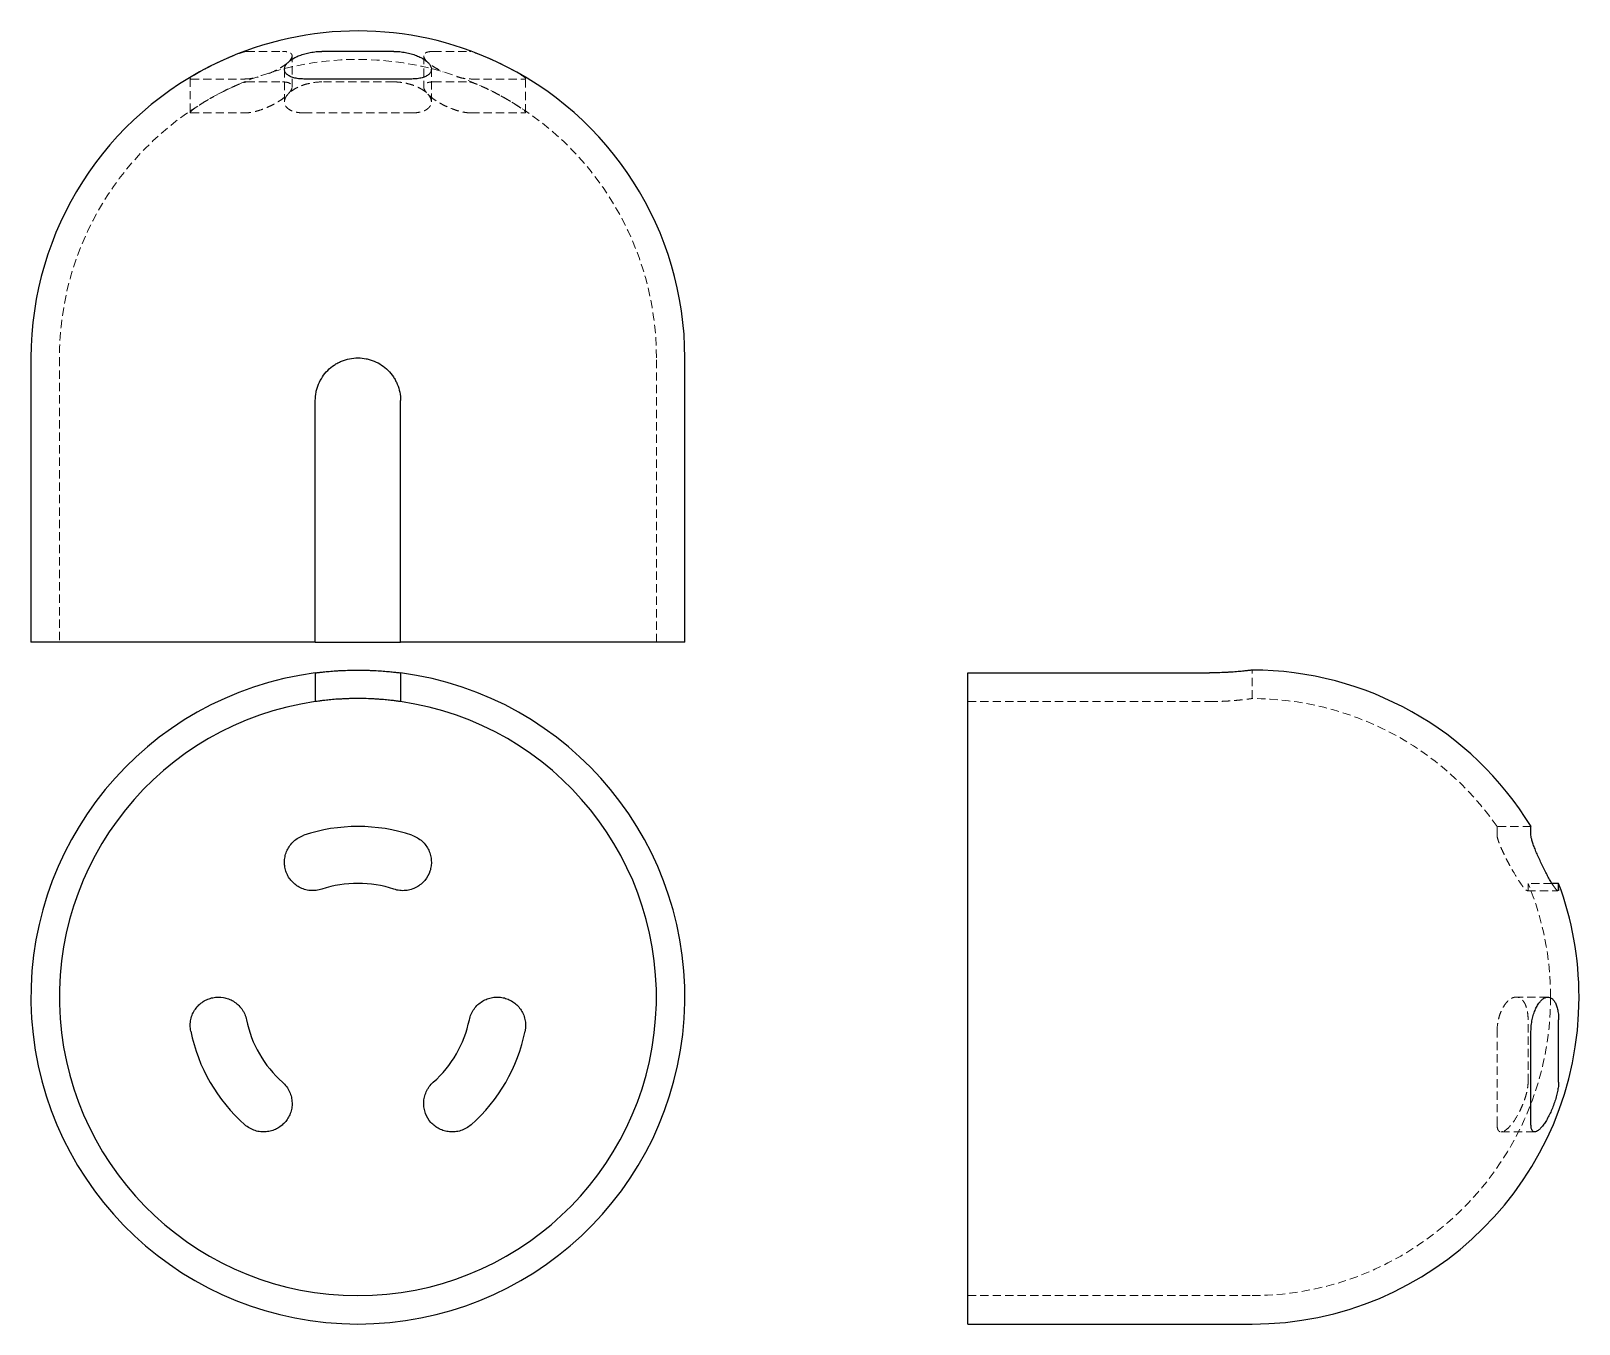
# Model space of a CAD drawing. Header units: millimetres. Extents: x 33 to 270, y 7 to 205.
import ezdxf

# ---------------------------------------------------------------- set-up
doc = ezdxf.new("R2010")
doc.units = ezdxf.units.MM
doc.linetypes.add('HIDDEN', pattern=[1.905, 1.27, -0.635])

msp = doc.modelspace()

# ---------------------------------------------------------------- linework, layer by layer
at = {"color": 7, "linetype": 'HIDDEN', "lineweight": 18}
for p, q in [((65.96, 201.62), (71.47, 201.62)), ((94.53, 201.62), (100.04, 201.62)), ((71.77, 198.88), (71.77, 193.89)), ((72.93, 196.17), (72.93, 200.93)), ((93.07, 200.92), (93.07, 196.18)), ((94.23, 193.89), (94.23, 198.88)), ((57.35, 197.46), (57.35, 192.28)), ((57.44, 197.39), (65.7, 197.39)), ((65.96, 196.95), (71.47, 196.95)), ((88.51, 196.95), (77.49, 196.95)), ((94.53, 196.95), (100.04, 196.95)), ((100.3, 197.39), (108.56, 197.39)), ((108.65, 192.26), (108.65, 197.46)), ((57.44, 192.2), (65.7, 192.2)), ((91.26, 192.2), (74.74, 192.2)), ((100.3, 192.2), (108.56, 192.2)), ((37.35, 154.74), (37.35, 111.26)), ((128.65, 111.26), (128.65, 154.74)), ((219.74, 102.65), (219.74, 107)), ((176.26, 102.18), (213.22, 102.18)), ((257.2, 81.74), (257.2, 83.09)), ((262.39, 83.09), (257.2, 83.09)), ((261.95, 73.5), (261.95, 74.39)), ((265.59, 74.39), (261.95, 74.39)), ((261.83, 73.27), (266.51, 73.27)), ((264.98, 57), (260.12, 57)), ((261.95, 43.98), (261.95, 53.52)), ((257.2, 37.47), (257.2, 51.78)), ((257.84, 36.38), (257.85, 36.38)), ((257.85, 36.38), (262.96, 36.38)), ((262.81, 36.41), (262.96, 36.43)), ((262.96, 36.38), (262.96, 36.38)), ((176.26, 11.35), (219.74, 11.35))]:
    msp.add_line(p, q, dxfattribs=at)
at = {"color": 7, "linetype": 'Continuous', "lineweight": 25}
for p, q in [((88.51, 201.62), (77.49, 201.62)), ((91.26, 197.39), (74.74, 197.39)), ((33, 154.74), (33, 111.26)), ((133, 111.26), (133, 154.74)), ((76.48, 111.26), (76.48, 148.22)), ((89.52, 111.26), (89.52, 148.22)), ((76.48, 111.26), (33, 111.26)), ((76.48, 111.26), (89.52, 111.26)), ((133, 111.26), (89.52, 111.26)), ((76.48, 106.57), (76.48, 102.18)), ((89.52, 106.57), (89.52, 102.18)), ((176.26, 106.57), (213.22, 106.57)), ((176.26, 7), (176.26, 106.57)), ((262.39, 81.74), (262.39, 83.09)), ((266.62, 74.39), (265.59, 74.39)), ((266.62, 73.5), (266.62, 74.39)), ((266.62, 43.98), (266.62, 53.52)), ((262.39, 37.47), (262.39, 51.78)), ((176.26, 7), (219.74, 7))]:
    msp.add_line(p, q, dxfattribs=at)
for centre, radius, start, end in [((83, 154.74), 50, 65.048, 114.785), ((83, 154.74), 50, 114.785, 180), ((83, 154.74), 50, 0, 65.048), ((83, 57), 50, 97.4947, 82.5053), ((219.74, 57), 50, 31.449, 90), ((83, 57), 45.65, 98.2132, 81.7868), ((83, 57), 26.09, 71.537, 108.463), ((83, 57), 17.39, 71.537, 108.463), ((219.74, 57), 50, 0, 20.3544), ((219.74, 57), 50, 270, 0), ((83, 57), 17.39, 191.537, 228.463), ((83, 57), 17.39, 311.537, 348.463), ((83, 57), 26.09, 191.537, 228.463), ((83, 57), 26.09, 311.537, 348.463)]:
    msp.add_arc(centre, radius, start, end, dxfattribs=at)
at = {"color": 7, "linetype": 'HIDDEN', "lineweight": 18}
for centre, start, end in [((83, 154.74), 61.9656, 117.6727), ((83, 154.74), 117.6727, 180), ((83, 154.74), 0, 61.9656), ((219.74, 57), 34.8499, 90), ((219.74, 57), 0, 22.3927), ((219.74, 57), 270, 0)]:
    msp.add_arc(centre, 45.65, start, end, dxfattribs=at)
for points, knots in [([(65.96, 201.62), (65.9, 201.62), (65.81, 201.6), (65.57, 201.55), (65.42, 201.5), (65.08, 201.39), (64.89, 201.33), (64.46, 201.17), (64.24, 201.08), (63.75, 200.88), (63.5, 200.78), (62.97, 200.55), (62.71, 200.44), (62.17, 200.19), (61.89, 200.06), (61.34, 199.81), (61.07, 199.68), (60.55, 199.42), (60.29, 199.28), (59.79, 199.02), (59.55, 198.89), (59.09, 198.65), (58.88, 198.52), (58.48, 198.29), (58.29, 198.18), (57.97, 197.98), (57.83, 197.88), (57.6, 197.71), (57.51, 197.64), (57.39, 197.52), (57.35, 197.47), (57.35, 197.41), (57.38, 197.39), (57.44, 197.39)], [0, 0, 0, 0, 0.0625, 0.0625, 0.125, 0.125, 0.1875, 0.1875, 0.25, 0.25, 0.3125, 0.3125, 0.375, 0.375, 0.4375, 0.4375, 0.5, 0.5, 0.5625, 0.5625, 0.625, 0.625, 0.6875, 0.6875, 0.75, 0.75, 0.8125, 0.8125, 0.875, 0.875, 0.9375, 0.9375, 1, 1, 1, 1]), ([(69.4, 198.25), (69.4, 198.25), (69.9, 198.42), (70.58, 198.78), (71.39, 199.24), (71.93, 199.61), (72.37, 199.98), (72.69, 200.33), (72.89, 200.66), (72.96, 200.97), (72.87, 201.22), (72.64, 201.41), (72.23, 201.58), (71.76, 201.6), (71.47, 201.62)], [0, 0, 0, 0, 0.002155, 0.152157, 0.23373, 0.317428, 0.397783, 0.478829, 0.562124, 0.643217, 0.727049, 0.801857, 0.879313, 1, 1, 1, 1]), ([(94.53, 201.62), (94.22, 201.6), (93.59, 201.56), (93.11, 201.26), (93.01, 200.81), (93.28, 200.34), (93.69, 199.93), (94.1, 199.59), (94.68, 199.2), (95.34, 198.82), (95.82, 198.59), (96.05, 198.48)], [0, 0, 0, 0, 0.140151, 0.28011, 0.425275, 0.583281, 0.63976, 0.731291, 0.825473, 0.917003, 1, 1, 1, 1]), ([(108.56, 197.39), (108.62, 197.39), (108.65, 197.41), (108.65, 197.47), (108.61, 197.52), (108.49, 197.64), (108.4, 197.71), (108.17, 197.88), (108.03, 197.98), (107.7, 198.18), (107.52, 198.29), (107.12, 198.53), (106.91, 198.65), (106.45, 198.9), (106.2, 199.03), (105.71, 199.29), (105.45, 199.42), (104.92, 199.68), (104.64, 199.81), (104.1, 200.07), (103.82, 200.2), (103.29, 200.44), (103.02, 200.56), (102.49, 200.78), (102.24, 200.89), (101.76, 201.08), (101.53, 201.17), (101.11, 201.33), (100.92, 201.39), (100.58, 201.5), (100.43, 201.55), (100.19, 201.6), (100.1, 201.62), (100.04, 201.62)], [0, 0, 0, 0, 0.0625, 0.0625, 0.125, 0.125, 0.1875, 0.1875, 0.25, 0.25, 0.3125, 0.3125, 0.375, 0.375, 0.4375, 0.4375, 0.5, 0.5, 0.5625, 0.5625, 0.625, 0.625, 0.6875, 0.6875, 0.75, 0.75, 0.8125, 0.8125, 0.875, 0.875, 0.9375, 0.9375, 1, 1, 1, 1]), ([(57.44, 192.2), (57.38, 192.2), (57.35, 192.22), (57.35, 192.3), (57.39, 192.35), (57.52, 192.49), (57.61, 192.57), (57.84, 192.77), (57.99, 192.87), (58.31, 193.11), (58.5, 193.23), (58.89, 193.49), (59.1, 193.63), (59.56, 193.91), (59.8, 194.06), (60.29, 194.34), (60.55, 194.49), (61.34, 194.93), (61.89, 195.22), (62.69, 195.63), (62.96, 195.76), (63.48, 196.01), (63.73, 196.12), (64.21, 196.34), (64.44, 196.44), (64.87, 196.62), (65.07, 196.69), (65.33, 196.79), (65.41, 196.81), (65.55, 196.86), (65.62, 196.88), (65.81, 196.93), (65.9, 196.95), (65.96, 196.95)], [0, 0, 0, 0, 0.0625, 0.0625, 0.125, 0.125, 0.1875, 0.1875, 0.25, 0.25, 0.3125, 0.3125, 0.375, 0.375, 0.4375, 0.4375, 0.5, 0.5, 0.625, 0.625, 0.6875, 0.6875, 0.75, 0.75, 0.8125, 0.8125, 0.875, 0.875, 0.90625, 0.90625, 0.9375, 0.9375, 1, 1, 1, 1]), ([(65.7, 197.39), (66.06, 197.41), (66.69, 197.44), (67.43, 197.63), (67.74, 197.71)], [0, 0, 0, 0, 0.581841, 1, 1, 1, 1]), ([(71.47, 196.95), (71.7, 196.95), (71.9, 196.93), (72.26, 196.87), (72.42, 196.82), (72.66, 196.69), (72.76, 196.62), (72.89, 196.44), (72.92, 196.34), (72.94, 196.12), (72.92, 196), (72.82, 195.75), (72.75, 195.62), (72.56, 195.35), (72.44, 195.21), (72.16, 194.92), (72, 194.78), (71.64, 194.49), (71.45, 194.34), (71.03, 194.05), (70.8, 193.91), (70.32, 193.63), (70.06, 193.49), (69.54, 193.23), (69.26, 193.11), (68.7, 192.87), (68.42, 192.77), (67.84, 192.57), (67.55, 192.49), (66.99, 192.35), (66.72, 192.3), (66.18, 192.22), (65.93, 192.2), (65.7, 192.2)], [0, 0, 0, 0, 0.0625, 0.0625, 0.125, 0.125, 0.1875, 0.1875, 0.25, 0.25, 0.3125, 0.3125, 0.375, 0.375, 0.4375, 0.4375, 0.5, 0.5, 0.5625, 0.5625, 0.625, 0.625, 0.6875, 0.6875, 0.75, 0.75, 0.8125, 0.8125, 0.875, 0.875, 0.9375, 0.9375, 1, 1, 1, 1]), ([(77.49, 196.95), (77.2, 196.95), (76.9, 196.93), (76.3, 196.87), (76, 196.82), (75.4, 196.69), (75.11, 196.62), (74.55, 196.44), (74.29, 196.34), (73.79, 196.12), (73.55, 196), (73.12, 195.75), (72.93, 195.62), (72.58, 195.35), (72.43, 195.21), (72.17, 194.92), (72.06, 194.78), (71.9, 194.49), (71.84, 194.34), (71.77, 194.05), (71.76, 193.91), (71.79, 193.63), (71.83, 193.49), (71.96, 193.23), (72.05, 193.11), (72.29, 192.87), (72.43, 192.77), (72.77, 192.57), (72.97, 192.49), (73.4, 192.35), (73.64, 192.3), (74.17, 192.22), (74.45, 192.2), (74.74, 192.2)], [0, 0, 0, 0, 0.0625, 0.0625, 0.125, 0.125, 0.1875, 0.1875, 0.25, 0.25, 0.3125, 0.3125, 0.375, 0.375, 0.4375, 0.4375, 0.5, 0.5, 0.5625, 0.5625, 0.625, 0.625, 0.6875, 0.6875, 0.75, 0.75, 0.8125, 0.8125, 0.875, 0.875, 0.9375, 0.9375, 1, 1, 1, 1]), ([(91.26, 192.2), (91.55, 192.2), (91.83, 192.22), (92.35, 192.3), (92.6, 192.35), (93.03, 192.49), (93.23, 192.57), (93.57, 192.77), (93.71, 192.87), (93.95, 193.11), (94.04, 193.23), (94.17, 193.49), (94.21, 193.63), (94.24, 193.91), (94.23, 194.06), (94.16, 194.34), (94.1, 194.49), (93.85, 194.93), (93.58, 195.22), (93.06, 195.63), (92.87, 195.76), (92.44, 196.01), (92.21, 196.12), (91.71, 196.34), (91.45, 196.44), (90.88, 196.62), (90.6, 196.69), (90.15, 196.79), (90.01, 196.81), (89.7, 196.86), (89.55, 196.88), (89.1, 196.93), (88.8, 196.95), (88.51, 196.95)], [0, 0, 0, 0, 0.0625, 0.0625, 0.125, 0.125, 0.1875, 0.1875, 0.25, 0.25, 0.3125, 0.3125, 0.375, 0.375, 0.4375, 0.4375, 0.5, 0.5, 0.625, 0.625, 0.6875, 0.6875, 0.75, 0.75, 0.8125, 0.8125, 0.875, 0.875, 0.90625, 0.90625, 0.9375, 0.9375, 1, 1, 1, 1]), ([(100.3, 192.2), (100.07, 192.2), (99.82, 192.22), (99.3, 192.3), (99.02, 192.35), (98.45, 192.49), (98.16, 192.57), (97.58, 192.77), (97.3, 192.87), (96.74, 193.11), (96.46, 193.23), (95.94, 193.49), (95.68, 193.63), (95.2, 193.91), (94.97, 194.06), (94.55, 194.34), (94.35, 194.49), (93.81, 194.93), (93.53, 195.22), (93.25, 195.63), (93.17, 195.76), (93.08, 196.01), (93.06, 196.12), (93.08, 196.34), (93.11, 196.44), (93.24, 196.62), (93.34, 196.69), (93.52, 196.79), (93.59, 196.81), (93.74, 196.86), (93.83, 196.88), (94.1, 196.93), (94.3, 196.95), (94.53, 196.95)], [0, 0, 0, 0, 0.0625, 0.0625, 0.125, 0.125, 0.1875, 0.1875, 0.25, 0.25, 0.3125, 0.3125, 0.375, 0.375, 0.4375, 0.4375, 0.5, 0.5, 0.625, 0.625, 0.6875, 0.6875, 0.75, 0.75, 0.8125, 0.8125, 0.875, 0.875, 0.90625, 0.90625, 0.9375, 0.9375, 1, 1, 1, 1]), ([(98.15, 197.73), (98.28, 197.7), (98.66, 197.59), (99.42, 197.44), (99.97, 197.41), (100.3, 197.39)], [0, 0, 0, 0, 0.162436, 0.49724, 1, 1, 1, 1]), ([(100.04, 196.95), (100.1, 196.95), (100.19, 196.93), (100.44, 196.87), (100.59, 196.82), (100.93, 196.69), (101.13, 196.62), (101.56, 196.44), (101.79, 196.34), (102.27, 196.12), (102.53, 196), (103.05, 195.75), (103.32, 195.62), (103.86, 195.35), (104.13, 195.21), (104.67, 194.92), (104.94, 194.78), (105.46, 194.49), (105.71, 194.34), (106.2, 194.05), (106.45, 193.91), (106.9, 193.63), (107.11, 193.49), (107.51, 193.23), (107.69, 193.11), (108.01, 192.87), (108.15, 192.77), (108.39, 192.57), (108.48, 192.49), (108.61, 192.35), (108.64, 192.3), (108.65, 192.22), (108.62, 192.2), (108.56, 192.2)], [0, 0, 0, 0, 0.0625, 0.0625, 0.125, 0.125, 0.1875, 0.1875, 0.25, 0.25, 0.3125, 0.3125, 0.375, 0.375, 0.4375, 0.4375, 0.5, 0.5, 0.5625, 0.5625, 0.625, 0.625, 0.6875, 0.6875, 0.75, 0.75, 0.8125, 0.8125, 0.875, 0.875, 0.9375, 0.9375, 1, 1, 1, 1]), ([(213.22, 102.18), (213.65, 102.18), (214.07, 102.19), (214.7, 102.21), (214.9, 102.21), (215.31, 102.23), (215.52, 102.24), (216.11, 102.27), (216.48, 102.3), (217.19, 102.36), (217.53, 102.39), (218.13, 102.45), (218.4, 102.48), (218.76, 102.52), (218.87, 102.54), (219.07, 102.56), (219.16, 102.57), (219.4, 102.61), (219.53, 102.62), (219.7, 102.65), (219.74, 102.65), (219.74, 102.65)], [0, 0, 0, 0, 0.125, 0.125, 0.1875, 0.1875, 0.25, 0.25, 0.375, 0.375, 0.5, 0.5, 0.625, 0.625, 0.6875, 0.6875, 0.75, 0.75, 0.875, 0.875, 1, 1, 1, 1]), ([(257.2, 81.74), (257.2, 81.65), (257.22, 81.52), (257.3, 81.21), (257.35, 81.03), (257.49, 80.63), (257.57, 80.41), (257.77, 79.94), (257.87, 79.7), (258.11, 79.19), (258.23, 78.92), (258.49, 78.39), (258.63, 78.12), (258.91, 77.58), (259.06, 77.31), (259.34, 76.78), (259.49, 76.52), (259.93, 75.75), (260.22, 75.27), (260.63, 74.64), (260.76, 74.45), (261.01, 74.09), (261.12, 73.93), (261.34, 73.66), (261.44, 73.55), (261.62, 73.38), (261.69, 73.32), (261.79, 73.28), (261.81, 73.27), (261.86, 73.27), (261.88, 73.28), (261.93, 73.33), (261.95, 73.4), (261.95, 73.5)], [0, 0, 0, 0, 0.0625, 0.0625, 0.125, 0.125, 0.1875, 0.1875, 0.25, 0.25, 0.3125, 0.3125, 0.375, 0.375, 0.4375, 0.4375, 0.5, 0.5, 0.625, 0.625, 0.6875, 0.6875, 0.75, 0.75, 0.8125, 0.8125, 0.875, 0.875, 0.90625, 0.90625, 0.9375, 0.9375, 1, 1, 1, 1]), ([(261.95, 53.52), (261.95, 53.82), (261.93, 54.11), (261.87, 54.67), (261.82, 54.93), (261.69, 55.42), (261.62, 55.64), (261.44, 56.04), (261.34, 56.21), (261.12, 56.51), (261, 56.63), (260.75, 56.83), (260.62, 56.9), (260.35, 56.99), (260.21, 57.01), (259.92, 56.99), (259.78, 56.96), (259.49, 56.85), (259.34, 56.77), (259.05, 56.57), (258.91, 56.44), (258.63, 56.15), (258.49, 55.98), (258.23, 55.6), (258.11, 55.39), (257.87, 54.93), (257.77, 54.69), (257.57, 54.16), (257.49, 53.87), (257.35, 53.3), (257.3, 53), (257.22, 52.39), (257.2, 52.09), (257.2, 51.78)], [0, 0, 0, 0, 0.0625, 0.0625, 0.125, 0.125, 0.1875, 0.1875, 0.25, 0.25, 0.3125, 0.3125, 0.375, 0.375, 0.4375, 0.4375, 0.5, 0.5, 0.5625, 0.5625, 0.625, 0.625, 0.6875, 0.6875, 0.75, 0.75, 0.8125, 0.8125, 0.875, 0.875, 0.9375, 0.9375, 1, 1, 1, 1]), ([(257.2, 37.47), (257.2, 37.27), (257.22, 37.09), (257.3, 36.8), (257.35, 36.67), (257.49, 36.49), (257.57, 36.43), (257.77, 36.37), (257.87, 36.37), (258.11, 36.42), (258.23, 36.48), (258.49, 36.63), (258.63, 36.73), (258.91, 36.98), (259.06, 37.12), (259.34, 37.45), (259.49, 37.63), (259.93, 38.23), (260.22, 38.7), (260.63, 39.46), (260.76, 39.73), (261.01, 40.28), (261.12, 40.56), (261.34, 41.12), (261.44, 41.41), (261.62, 41.98), (261.69, 42.26), (261.79, 42.67), (261.81, 42.8), (261.86, 43.06), (261.88, 43.19), (261.93, 43.55), (261.95, 43.78), (261.95, 43.98)], [0, 0, 0, 0, 0.0625, 0.0625, 0.125, 0.125, 0.1875, 0.1875, 0.25, 0.25, 0.3125, 0.3125, 0.375, 0.375, 0.4375, 0.4375, 0.5, 0.5, 0.625, 0.625, 0.6875, 0.6875, 0.75, 0.75, 0.8125, 0.8125, 0.875, 0.875, 0.90625, 0.90625, 0.9375, 0.9375, 1, 1, 1, 1]), ([(258.09, 36.44), (258.01, 36.41), (257.92, 36.36), (257.84, 36.38), (257.84, 36.39)], [0, 0, 0, 0, 0.878878, 1, 1, 1, 1])]:
    msp.add_open_spline(points, degree=3, knots=knots, dxfattribs=at)
at = {"color": 7, "linetype": 'Continuous', "lineweight": 25}
for points, knots in [([(74.74, 197.39), (74.45, 197.39), (74.18, 197.41), (73.66, 197.47), (73.42, 197.52), (72.98, 197.64), (72.79, 197.71), (72.44, 197.88), (72.3, 197.98), (72.06, 198.18), (71.96, 198.29), (71.83, 198.53), (71.79, 198.65), (71.76, 198.9), (71.77, 199.03), (71.84, 199.29), (71.9, 199.42), (72.07, 199.68), (72.18, 199.81), (72.45, 200.07), (72.6, 200.2), (72.95, 200.44), (73.15, 200.56), (73.58, 200.78), (73.82, 200.89), (74.32, 201.08), (74.58, 201.17), (75.14, 201.33), (75.43, 201.39), (76.01, 201.5), (76.32, 201.55), (76.91, 201.6), (77.2, 201.62), (77.49, 201.62)], [0, 0, 0, 0, 0.0625, 0.0625, 0.125, 0.125, 0.1875, 0.1875, 0.25, 0.25, 0.3125, 0.3125, 0.375, 0.375, 0.4375, 0.4375, 0.5, 0.5, 0.5625, 0.5625, 0.625, 0.625, 0.6875, 0.6875, 0.75, 0.75, 0.8125, 0.8125, 0.875, 0.875, 0.9375, 0.9375, 1, 1, 1, 1]), ([(88.51, 201.62), (88.8, 201.62), (89.09, 201.6), (89.68, 201.55), (89.98, 201.5), (90.57, 201.39), (90.86, 201.33), (91.42, 201.17), (91.69, 201.08), (92.19, 200.88), (92.42, 200.78), (92.86, 200.55), (93.05, 200.44), (93.4, 200.19), (93.56, 200.06), (93.82, 199.81), (93.93, 199.68), (94.1, 199.42), (94.16, 199.28), (94.23, 199.02), (94.24, 198.89), (94.21, 198.65), (94.17, 198.52), (94.03, 198.29), (93.94, 198.18), (93.7, 197.98), (93.56, 197.88), (93.21, 197.71), (93.02, 197.64), (92.58, 197.52), (92.34, 197.47), (91.82, 197.41), (91.55, 197.39), (91.26, 197.39)], [0, 0, 0, 0, 0.0625, 0.0625, 0.125, 0.125, 0.1875, 0.1875, 0.25, 0.25, 0.3125, 0.3125, 0.375, 0.375, 0.4375, 0.4375, 0.5, 0.5, 0.5625, 0.5625, 0.625, 0.625, 0.6875, 0.6875, 0.75, 0.75, 0.8125, 0.8125, 0.875, 0.875, 0.9375, 0.9375, 1, 1, 1, 1]), ([(76.48, 148.22), (76.48, 148.65), (76.52, 149.07), (76.64, 149.7), (76.7, 149.9), (76.82, 150.31), (76.89, 150.52), (77.14, 151.11), (77.34, 151.48), (77.81, 152.19), (78.09, 152.53), (78.69, 153.13), (79.01, 153.4), (79.55, 153.76), (79.73, 153.87), (80.11, 154.07), (80.3, 154.16), (80.89, 154.4), (81.3, 154.53), (82.14, 154.7), (82.57, 154.74), (83, 154.74)], [0, 0, 0, 0, 0.125, 0.125, 0.1875, 0.1875, 0.25, 0.25, 0.375, 0.375, 0.5, 0.5, 0.625, 0.625, 0.6875, 0.6875, 0.75, 0.75, 0.875, 0.875, 1, 1, 1, 1]), ([(83, 154.74), (83.43, 154.74), (83.85, 154.7), (84.48, 154.57), (84.69, 154.52), (85.1, 154.4), (85.3, 154.32), (85.89, 154.08), (86.27, 153.88), (86.97, 153.41), (87.31, 153.13), (87.91, 152.53), (88.18, 152.2), (88.54, 151.67), (88.65, 151.48), (88.85, 151.11), (88.94, 150.92), (89.19, 150.33), (89.31, 149.92), (89.48, 149.07), (89.52, 148.65), (89.52, 148.22)], [0, 0, 0, 0, 0.125, 0.125, 0.1875, 0.1875, 0.25, 0.25, 0.375, 0.375, 0.5, 0.5, 0.625, 0.625, 0.6875, 0.6875, 0.75, 0.75, 0.875, 0.875, 1, 1, 1, 1]), ([(76.48, 106.57), (76.48, 106.57), (76.52, 106.58), (76.64, 106.59), (76.7, 106.6), (76.82, 106.62), (76.89, 106.63), (77.14, 106.66), (77.34, 106.68), (77.81, 106.73), (78.09, 106.76), (78.69, 106.81), (79.01, 106.84), (79.55, 106.88), (79.73, 106.89), (80.11, 106.92), (80.3, 106.93), (80.89, 106.96), (81.3, 106.97), (82.14, 106.99), (82.57, 107), (83, 107)], [0, 0, 0, 0, 0.125, 0.125, 0.1875, 0.1875, 0.25, 0.25, 0.375, 0.375, 0.5, 0.5, 0.625, 0.625, 0.6875, 0.6875, 0.75, 0.75, 0.875, 0.875, 1, 1, 1, 1]), ([(83, 107), (83.43, 107), (83.85, 106.99), (84.48, 106.98), (84.69, 106.97), (85.1, 106.96), (85.3, 106.95), (85.89, 106.92), (86.27, 106.89), (86.97, 106.84), (87.31, 106.81), (87.91, 106.76), (88.18, 106.73), (88.54, 106.69), (88.65, 106.68), (88.85, 106.66), (88.94, 106.65), (89.19, 106.62), (89.31, 106.6), (89.48, 106.58), (89.52, 106.57), (89.52, 106.57)], [0, 0, 0, 0, 0.125, 0.125, 0.1875, 0.1875, 0.25, 0.25, 0.375, 0.375, 0.5, 0.5, 0.625, 0.625, 0.6875, 0.6875, 0.75, 0.75, 0.875, 0.875, 1, 1, 1, 1]), ([(219.74, 107), (219.74, 107), (219.7, 106.99), (219.57, 106.98), (219.52, 106.97), (219.4, 106.96), (219.32, 106.95), (219.08, 106.92), (218.88, 106.89), (218.41, 106.84), (218.13, 106.81), (217.53, 106.76), (217.2, 106.73), (216.67, 106.69), (216.48, 106.68), (216.11, 106.66), (215.92, 106.65), (215.33, 106.62), (214.92, 106.6), (214.07, 106.58), (213.65, 106.57), (213.22, 106.57)], [0, 0, 0, 0, 0.125, 0.125, 0.1875, 0.1875, 0.25, 0.25, 0.375, 0.375, 0.5, 0.5, 0.625, 0.625, 0.6875, 0.6875, 0.75, 0.75, 0.875, 0.875, 1, 1, 1, 1]), ([(83, 102.65), (82.57, 102.65), (82.14, 102.65), (81.52, 102.63), (81.31, 102.62), (80.9, 102.6), (80.7, 102.59), (80.11, 102.56), (79.73, 102.54), (79.03, 102.48), (78.69, 102.45), (78.09, 102.39), (77.82, 102.36), (77.46, 102.32), (77.35, 102.3), (77.15, 102.28), (77.06, 102.26), (76.81, 102.23), (76.69, 102.21), (76.52, 102.19), (76.48, 102.18), (76.48, 102.18)], [0, 0, 0, 0, 0.125, 0.125, 0.1875, 0.1875, 0.25, 0.25, 0.375, 0.375, 0.5, 0.5, 0.625, 0.625, 0.6875, 0.6875, 0.75, 0.75, 0.875, 0.875, 1, 1, 1, 1]), ([(89.52, 102.18), (89.52, 102.18), (89.48, 102.19), (89.36, 102.21), (89.3, 102.21), (89.18, 102.23), (89.11, 102.24), (88.86, 102.27), (88.66, 102.3), (88.19, 102.36), (87.91, 102.39), (87.31, 102.45), (86.99, 102.48), (86.45, 102.52), (86.27, 102.54), (85.89, 102.56), (85.7, 102.57), (85.11, 102.61), (84.7, 102.62), (83.86, 102.65), (83.43, 102.65), (83, 102.65)], [0, 0, 0, 0, 0.125, 0.125, 0.1875, 0.1875, 0.25, 0.25, 0.375, 0.375, 0.5, 0.5, 0.625, 0.625, 0.6875, 0.6875, 0.75, 0.75, 0.875, 0.875, 1, 1, 1, 1]), ([(77.49, 73.5), (77.2, 73.4), (76.9, 73.33), (76.3, 73.27), (76, 73.26), (75.4, 73.32), (75.11, 73.38), (74.55, 73.55), (74.29, 73.67), (73.79, 73.94), (73.55, 74.1), (73.12, 74.45), (72.93, 74.65), (72.58, 75.07), (72.43, 75.3), (72.17, 75.77), (72.06, 76.02), (71.9, 76.52), (71.84, 76.78), (71.77, 77.31), (71.76, 77.58), (71.79, 78.12), (71.83, 78.39), (71.96, 78.92), (72.05, 79.19), (72.29, 79.7), (72.43, 79.94), (72.77, 80.41), (72.97, 80.63), (73.4, 81.03), (73.64, 81.21), (74.17, 81.52), (74.45, 81.65), (74.74, 81.74)], [0, 0, 0, 0, 0.0625, 0.0625, 0.125, 0.125, 0.1875, 0.1875, 0.25, 0.25, 0.3125, 0.3125, 0.375, 0.375, 0.4375, 0.4375, 0.5, 0.5, 0.5625, 0.5625, 0.625, 0.625, 0.6875, 0.6875, 0.75, 0.75, 0.8125, 0.8125, 0.875, 0.875, 0.9375, 0.9375, 1, 1, 1, 1]), ([(91.26, 81.74), (91.55, 81.65), (91.83, 81.52), (92.35, 81.21), (92.6, 81.03), (93.03, 80.63), (93.23, 80.41), (93.57, 79.94), (93.71, 79.7), (93.95, 79.19), (94.04, 78.92), (94.17, 78.39), (94.21, 78.12), (94.24, 77.58), (94.23, 77.31), (94.16, 76.78), (94.1, 76.52), (93.85, 75.75), (93.58, 75.27), (93.06, 74.64), (92.87, 74.45), (92.44, 74.09), (92.21, 73.93), (91.71, 73.66), (91.45, 73.55), (90.88, 73.38), (90.6, 73.32), (90.15, 73.28), (90.01, 73.27), (89.7, 73.27), (89.55, 73.28), (89.1, 73.33), (88.8, 73.4), (88.51, 73.5)], [0, 0, 0, 0, 0.0625, 0.0625, 0.125, 0.125, 0.1875, 0.1875, 0.25, 0.25, 0.3125, 0.3125, 0.375, 0.375, 0.4375, 0.4375, 0.5, 0.5, 0.625, 0.625, 0.6875, 0.6875, 0.75, 0.75, 0.8125, 0.8125, 0.875, 0.875, 0.90625, 0.90625, 0.9375, 0.9375, 1, 1, 1, 1]), ([(266.62, 73.5), (266.62, 73.4), (266.6, 73.34), (266.55, 73.27), (266.5, 73.26), (266.39, 73.32), (266.33, 73.37), (266.17, 73.54), (266.08, 73.65), (265.88, 73.92), (265.78, 74.08), (265.55, 74.43), (265.44, 74.63), (265.19, 75.05), (265.06, 75.28), (264.81, 75.76), (264.68, 76.01), (264.42, 76.52), (264.28, 76.78), (264.02, 77.32), (263.89, 77.59), (263.65, 78.13), (263.52, 78.41), (263.29, 78.95), (263.18, 79.21), (262.98, 79.72), (262.88, 79.97), (262.71, 80.43), (262.64, 80.65), (262.52, 81.04), (262.47, 81.22), (262.41, 81.52), (262.39, 81.65), (262.39, 81.74)], [0, 0, 0, 0, 0.0625, 0.0625, 0.125, 0.125, 0.1875, 0.1875, 0.25, 0.25, 0.3125, 0.3125, 0.375, 0.375, 0.4375, 0.4375, 0.5, 0.5, 0.5625, 0.5625, 0.625, 0.625, 0.6875, 0.6875, 0.75, 0.75, 0.8125, 0.8125, 0.875, 0.875, 0.9375, 0.9375, 1, 1, 1, 1]), ([(57.44, 51.78), (57.38, 52.08), (57.35, 52.39), (57.35, 52.99), (57.39, 53.29), (57.52, 53.87), (57.61, 54.15), (57.84, 54.68), (57.99, 54.93), (58.31, 55.39), (58.5, 55.6), (58.89, 55.98), (59.1, 56.15), (59.56, 56.45), (59.8, 56.57), (60.29, 56.77), (60.55, 56.85), (61.34, 57.02), (61.89, 57.03), (62.69, 56.89), (62.96, 56.82), (63.48, 56.63), (63.73, 56.51), (64.21, 56.21), (64.44, 56.04), (64.87, 55.64), (65.07, 55.42), (65.33, 55.06), (65.41, 54.93), (65.55, 54.67), (65.62, 54.53), (65.81, 54.11), (65.9, 53.82), (65.96, 53.52)], [0, 0, 0, 0, 0.0625, 0.0625, 0.125, 0.125, 0.1875, 0.1875, 0.25, 0.25, 0.3125, 0.3125, 0.375, 0.375, 0.4375, 0.4375, 0.5, 0.5, 0.625, 0.625, 0.6875, 0.6875, 0.75, 0.75, 0.8125, 0.8125, 0.875, 0.875, 0.90625, 0.90625, 0.9375, 0.9375, 1, 1, 1, 1]), ([(100.04, 53.52), (100.1, 53.82), (100.19, 54.11), (100.44, 54.67), (100.59, 54.93), (100.93, 55.42), (101.13, 55.64), (101.56, 56.04), (101.79, 56.21), (102.27, 56.51), (102.53, 56.63), (103.05, 56.83), (103.32, 56.9), (103.86, 56.99), (104.13, 57.01), (104.67, 56.99), (104.94, 56.96), (105.46, 56.85), (105.71, 56.77), (106.2, 56.57), (106.45, 56.44), (106.9, 56.15), (107.11, 55.98), (107.51, 55.6), (107.69, 55.39), (108.01, 54.93), (108.15, 54.69), (108.39, 54.16), (108.48, 53.87), (108.61, 53.3), (108.64, 53), (108.65, 52.39), (108.62, 52.09), (108.56, 51.78)], [0, 0, 0, 0, 0.0625, 0.0625, 0.125, 0.125, 0.1875, 0.1875, 0.25, 0.25, 0.3125, 0.3125, 0.375, 0.375, 0.4375, 0.4375, 0.5, 0.5, 0.5625, 0.5625, 0.625, 0.625, 0.6875, 0.6875, 0.75, 0.75, 0.8125, 0.8125, 0.875, 0.875, 0.9375, 0.9375, 1, 1, 1, 1]), ([(262.39, 51.78), (262.39, 52.08), (262.41, 52.38), (262.47, 52.97), (262.52, 53.28), (262.64, 53.85), (262.71, 54.13), (262.88, 54.66), (262.98, 54.91), (263.18, 55.37), (263.29, 55.59), (263.53, 55.97), (263.65, 56.14), (263.9, 56.44), (264.03, 56.57), (264.29, 56.78), (264.42, 56.85), (264.68, 56.96), (264.81, 56.99), (265.07, 57), (265.2, 56.98), (265.44, 56.89), (265.56, 56.82), (265.78, 56.62), (265.89, 56.49), (266.08, 56.19), (266.17, 56.02), (266.33, 55.62), (266.39, 55.4), (266.5, 54.92), (266.55, 54.66), (266.6, 54.11), (266.62, 53.82), (266.62, 53.52)], [0, 0, 0, 0, 0.0625, 0.0625, 0.125, 0.125, 0.1875, 0.1875, 0.25, 0.25, 0.3125, 0.3125, 0.375, 0.375, 0.4375, 0.4375, 0.5, 0.5, 0.5625, 0.5625, 0.625, 0.625, 0.6875, 0.6875, 0.75, 0.75, 0.8125, 0.8125, 0.875, 0.875, 0.9375, 0.9375, 1, 1, 1, 1]), ([(71.47, 43.98), (71.7, 43.78), (71.9, 43.55), (72.26, 43.07), (72.42, 42.8), (72.66, 42.26), (72.76, 41.98), (72.89, 41.41), (72.92, 41.12), (72.94, 40.55), (72.92, 40.27), (72.82, 39.72), (72.75, 39.46), (72.56, 38.94), (72.44, 38.7), (72.16, 38.23), (72, 38.02), (71.64, 37.63), (71.45, 37.45), (71.03, 37.12), (70.8, 36.97), (70.32, 36.73), (70.06, 36.63), (69.54, 36.48), (69.26, 36.42), (68.7, 36.37), (68.42, 36.37), (67.84, 36.43), (67.55, 36.49), (66.99, 36.67), (66.72, 36.79), (66.18, 37.09), (65.93, 37.27), (65.7, 37.47)], [0, 0, 0, 0, 0.0625, 0.0625, 0.125, 0.125, 0.1875, 0.1875, 0.25, 0.25, 0.3125, 0.3125, 0.375, 0.375, 0.4375, 0.4375, 0.5, 0.5, 0.5625, 0.5625, 0.625, 0.625, 0.6875, 0.6875, 0.75, 0.75, 0.8125, 0.8125, 0.875, 0.875, 0.9375, 0.9375, 1, 1, 1, 1]), ([(100.3, 37.47), (100.07, 37.27), (99.82, 37.09), (99.3, 36.8), (99.02, 36.67), (98.45, 36.49), (98.16, 36.43), (97.58, 36.37), (97.3, 36.37), (96.74, 36.42), (96.46, 36.48), (95.94, 36.63), (95.68, 36.73), (95.2, 36.98), (94.97, 37.12), (94.55, 37.45), (94.35, 37.63), (93.81, 38.23), (93.53, 38.7), (93.25, 39.46), (93.17, 39.73), (93.08, 40.28), (93.06, 40.56), (93.08, 41.12), (93.11, 41.41), (93.24, 41.98), (93.34, 42.26), (93.52, 42.67), (93.59, 42.8), (93.74, 43.06), (93.83, 43.19), (94.1, 43.55), (94.3, 43.78), (94.53, 43.98)], [0, 0, 0, 0, 0.0625, 0.0625, 0.125, 0.125, 0.1875, 0.1875, 0.25, 0.25, 0.3125, 0.3125, 0.375, 0.375, 0.4375, 0.4375, 0.5, 0.5, 0.625, 0.625, 0.6875, 0.6875, 0.75, 0.75, 0.8125, 0.8125, 0.875, 0.875, 0.90625, 0.90625, 0.9375, 0.9375, 1, 1, 1, 1]), ([(266.62, 43.98), (266.62, 43.78), (266.6, 43.56), (266.55, 43.08), (266.5, 42.82), (266.39, 42.28), (266.33, 42.01), (266.17, 41.44), (266.08, 41.15), (265.88, 40.58), (265.78, 40.3), (265.55, 39.75), (265.44, 39.48), (265.19, 38.97), (265.06, 38.72), (264.81, 38.25), (264.68, 38.03), (264.42, 37.63), (264.28, 37.44), (264.02, 37.11), (263.89, 36.97), (263.65, 36.72), (263.52, 36.62), (263.29, 36.47), (263.18, 36.42), (262.98, 36.37), (262.88, 36.37), (262.71, 36.44), (262.64, 36.5), (262.52, 36.68), (262.47, 36.8), (262.41, 37.1), (262.39, 37.27), (262.39, 37.47)], [0, 0, 0, 0, 0.0625, 0.0625, 0.125, 0.125, 0.1875, 0.1875, 0.25, 0.25, 0.3125, 0.3125, 0.375, 0.375, 0.4375, 0.4375, 0.5, 0.5, 0.5625, 0.5625, 0.625, 0.625, 0.6875, 0.6875, 0.75, 0.75, 0.8125, 0.8125, 0.875, 0.875, 0.9375, 0.9375, 1, 1, 1, 1])]:
    msp.add_open_spline(points, degree=3, knots=knots, dxfattribs=at)

doc.saveas('drawing.dxf')
